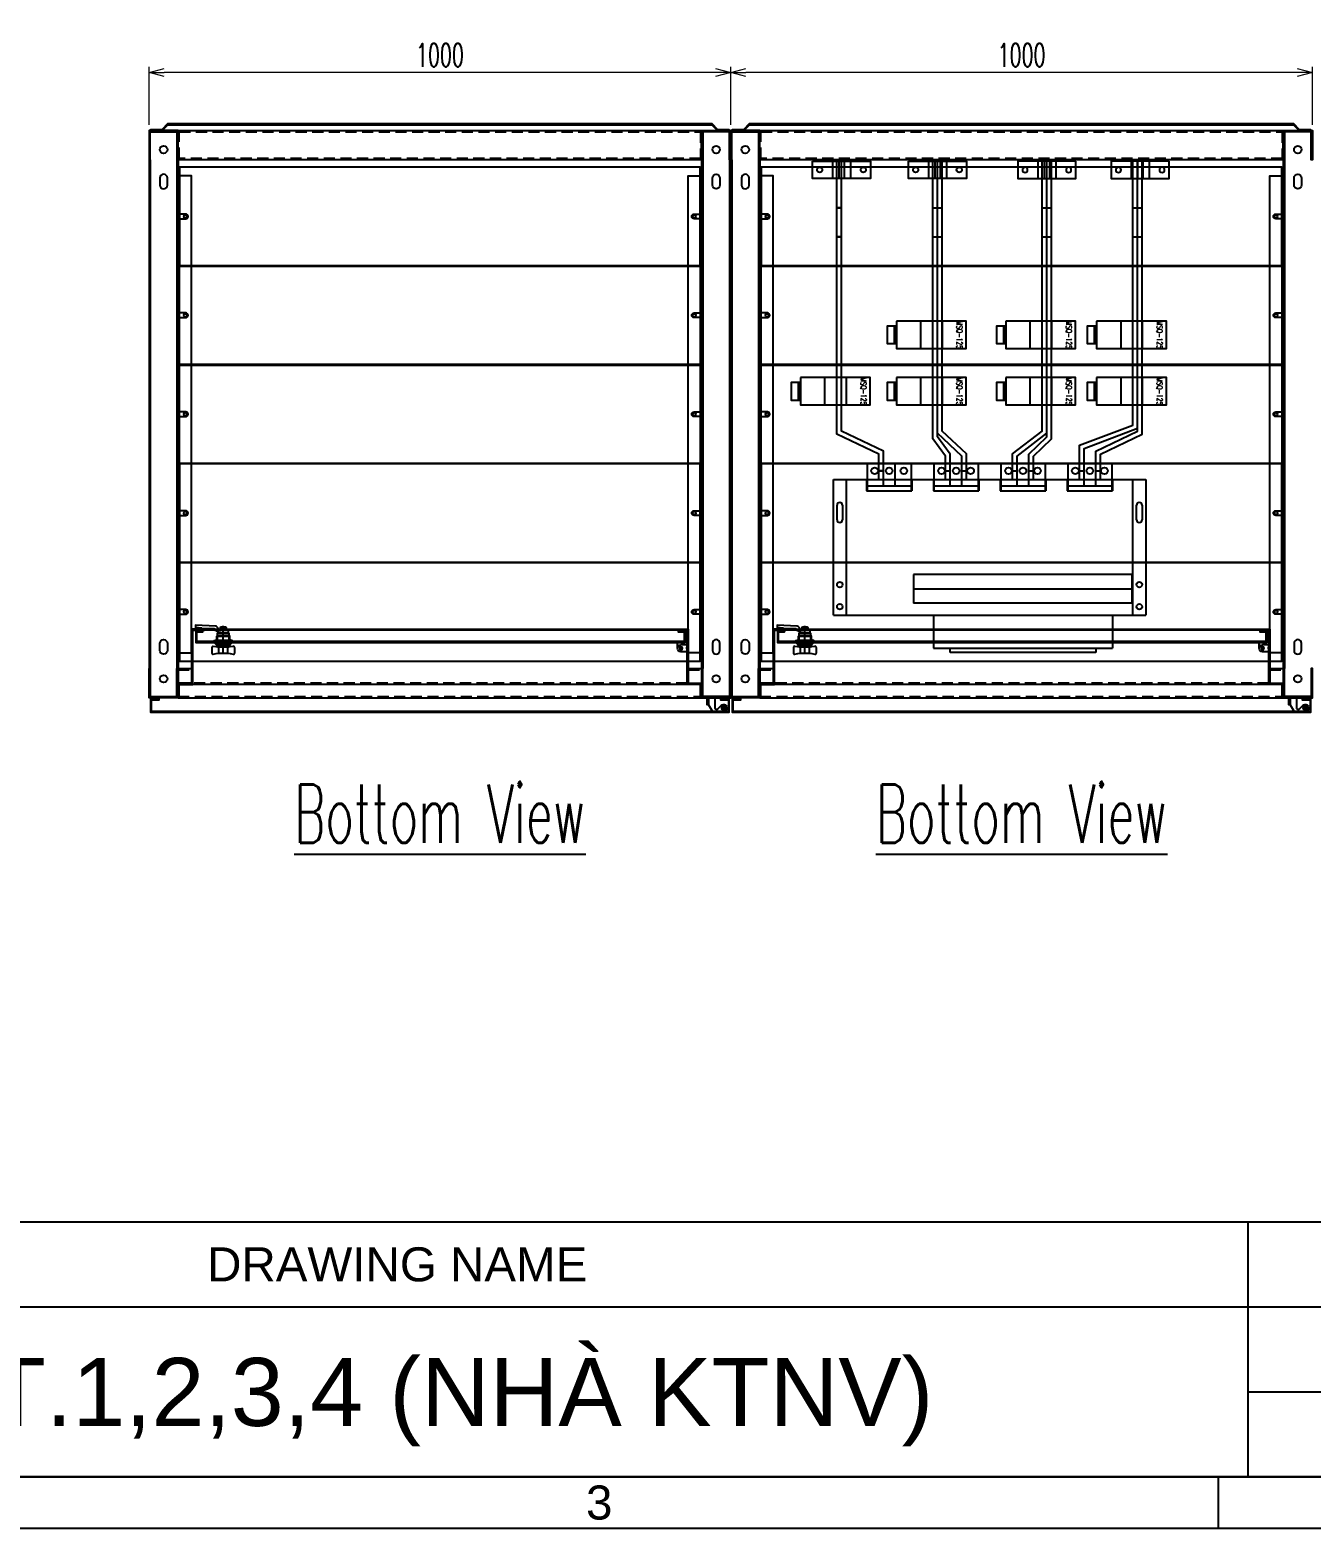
# Model space of a CAD drawing. Header units: millimetres. Extents: x 173893 to 258446, y -176540 to -123824.
# Drawn here: x 195350 to 197553, y -143969 to -141393 of the extents above; entities that cross this region are included whole.
import ezdxf
from ezdxf.enums import TextEntityAlignment as Align

# ---------------------------------------------------------------- set-up
doc = ezdxf.new("R2010")
doc.units = ezdxf.units.MM
doc.header["$LTSCALE"] = 3
doc.linetypes.add('ACAD_ISO04W100', pattern=[30, 24, -3, 0, -3])
doc.linetypes.add('HIDDEN', pattern=[9.525, 6.35, -3.175])
doc.layers.add('@.0.DM. NÉT CHÍNH', color=7, linetype='Continuous', lineweight=25)
doc.layers.add('@.DM. KÍCH THƯỚC', color=8, linetype='Continuous', transparency=0.2)
for name, color, linetype in [('@.DM. NÉT CHÍNH', 7, 'Continuous'), ('@.DM. NÉT ĐỤC', 2, 'Continuous'), ('@.TEXT', 7, 'Continuous'), ('@.VISIBLE', 7, 'Continuous'), ('CENTER LINE', 6, 'ACAD_ISO04W100'), ('centerline', 6, 'ACAD_ISO04W100'), ('EQUIPMENT', 4, 'Continuous'), ('equipments', 2, 'Continuous'), ('Thiet bi', 7, 'Continuous')]:
    doc.layers.add(name, color=color, linetype=linetype)
doc.styles.add('Ann_w01', font='romans.shx', dxfattribs={"width": 0.6, "bigfont": 'chineset.shx'})
doc.styles.add('Arial', font='arial.ttf')
doc.dimstyles.new('Dim 01_SC20', dxfattribs={"dimscale": 20, "dimtxt": 2, "dimasz": 1.3, "dimexe": 0.5, "dimexo": 0.5, "dimgap": 0.5, "dimtad": 1, "dimdec": 1, "dimzin": 12, "dimdsep": 46, "dimtxsty": 'Ann_w01', "dimblk": 'OPEN30', "dimcen": 1.5, "dimclrd": 6, "dimclre": 6, "dimclrt": 3, "dimadec": 1, "dimazin": 3, "dimtm": 1e-09, "dimtfac": 1, "dimtdec": 1, "dimtix": 1, "dimtmove": 0, "dimatfit": 3, "dimldrblk": 'OPEN30', "dimfxl": 1, "dimtolj": 1, "dimlwd": 0, "dimlwe": 0, "dimarcsym": 0})

# ---------------------------------------------------------------- blocks, each defined once
blk = doc.blocks.new('KHUNG BAN VE (Made by Tung)')
at = {"layer": '@.VISIBLE', "color": 8}
for p, q in [((223, 18), (223, 3)), ((123, 13), (294, 13)), ((223, 8), (294, 8)), ((221.25, 3), (221.25, 0))]:
    blk.add_line(p, q, dxfattribs=at)
for points in [[(0, 0), (297, 0), (297, 210), (0, 210)], [(3, 3), (294, 3), (294, 207), (3, 207)], [(3, 18), (294, 18), (294, 3), (3, 3)]]:
    blk.add_lwpolyline(points, close=True, dxfattribs=at)
at = {"layer": '@.TEXT', "color": 2, "style": 'Arial'}
blk.add_text('DRAWING NAME', height=2, dxfattribs=at).set_placement((173, 15.5), align=Align.MIDDLE_CENTER)
at = {"layer": '@.TEXT', "color": 1, "style": 'Arial'}
blk.add_text('3', height=2, dxfattribs=at).set_placement((184.875, 1.5), align=Align.MIDDLE_CENTER)
for tag, height, p in [('DESIGNER_NAME', 2, (38, 15.5)), ('PROJECT_CODE', 2, (258.5, 15.5)), ('SCALE', 2, (289, 15.5)), ('APPROVED_NAME', 2, (38, 10.5)), ('CUSTOMER_NAME', 2, (258.5, 10.5)), ('PAGE', 2, (289, 10.5)), ('DRAWING_NAME', 4, (173, 8)), ('TOTAL', 2, (289, 5.5))]:
    blk.add_attdef(tag, text='', height=height, dxfattribs=at).set_placement(p, align=Align.MIDDLE_CENTER)
blk = doc.blocks.new('HL011-1 Top')
at = {"layer": 'centerline'}
for p, q in [((-20.3, 18.5), (-20.3, 16.5)), ((-3.8, 0), (4.2, 0)), ((0.2, 4), (0.2, -4))]:
    blk.add_line(p, q, dxfattribs=at)
at = {"layer": 'EQUIPMENT'}
for points in [[(-26, 17.5), (-26, 5.8, 0.131652), (-25.9, 5.3), (-26, 5.5), (-28, 5.5), (-28, 17.5), (-15, 17.5), (-15, 0, 0.414214), (-13, -2), (-10.3, -2)], [(-9.9, -3), (-10.3, -2), (-4, 4.2, -1.496606), (0.2, -6), (-19.3, -6), (-20.5, -6), (-20.5, -4), (-20.5, -4)]]:
    blk.add_lwpolyline(points, format="xyb", dxfattribs=at)
blk.add_lwpolyline([(-25.9, 5.3), (-19.3, -6), (-18.8, -5)], dxfattribs=at)
blk.add_circle((0.2, 0), 3.5, dxfattribs=at)
blk = doc.blocks.new('_Open30')
at = {"color": 0, "linetype": 'ByBlock', "lineweight": -2}
for p, q in [((-1, 0.268), (0, 0)), ((0, 0), (-1, -0.268)), ((0, 0), (-1, 0))]:
    blk.add_line(p, q, dxfattribs=at)
blk = doc.blocks.new('*D634')
at = {"layer": '@.DM. KÍCH THƯỚC', "color": 6, "lineweight": 0, "transparency": 16777216}
for p, q in [((196555, -141556.4), (196555, -141456.4)), ((197529, -141466.4), (196581, -141466.4)), ((197555, -141556.4), (197555, -141456.4))]:
    blk.add_line(p, q, dxfattribs=at)
at = {"layer": 'Defpoints', "color": 0, "transparency": 16777216}
for p in [(196555, -141466.4), (196555, -141566.4), (197555, -141566.4)]:
    blk.add_point(p, dxfattribs=at)
at = {"layer": '@.DM. KÍCH THƯỚC', "color": 6, "lineweight": 0, "transparency": 16777216, "xscale": 26, "yscale": 26, "zscale": 26, "rotation": 180}
blk.add_blockref('_Open30', (196555, -141466.4), dxfattribs=at)
at = {"layer": '@.DM. KÍCH THƯỚC', "color": 6, "lineweight": 0, "transparency": 16777216, "xscale": 26, "yscale": 26, "zscale": 26}
blk.add_blockref('_Open30', (197555, -141466.4), dxfattribs=at)
at = {"layer": '@.DM. KÍCH THƯỚC', "color": 3, "transparency": 16777216, "insert": (197055, -141436.4), "char_height": 40, "attachment_point": 5, "style": 'Ann_w01'}
blk.add_mtext('\\A1;1000', dxfattribs=at)
blk = doc.blocks.new('HL012-2')
at = {"color": 6}
for p, q in [((-3, 0), (3, 0)), ((0, 3), (0, -3))]:
    blk.add_line(p, q, dxfattribs=at)
at = {"color": 1, "linetype": 'Continuous'}
for p, q in [((11.1, 0), (8.6, 0)), ((0, -9), (0, -11))]:
    blk.add_line(p, q, dxfattribs=at)
at = {"color": 8}
blk.add_circle((0, 0), 2.5, dxfattribs=at)
at = {"layer": 'equipments'}
for p, q in [((-6, 0), (-6, -10)), ((10.5, 6), (0, 6)), ((10.5, -6), (10.5, 6)), ((-6, -10), (6, -10)), ((10.5, -6), (0, -6)), ((6, -6), (6, -10))]:
    blk.add_line(p, q, dxfattribs=at)
blk.add_arc((0, 0), 6, 90, 270, dxfattribs=at)
blk = doc.blocks.new('MS722 Top')
at = {"layer": 'CENTER LINE'}
blk.add_lwpolyline([(0, -19.5), (0, 28.5)], dxfattribs=at)
at = {"layer": 'equipments'}
for points in [[(-5.9, 17.3), (9, 17.3), (9, 21.3), (-8, 21.3), (-8.2, 22.8), (-8.7, 24.1), (-9.4, 25.3), (-10.5, 26.4), (-11.6, 27.3), (-13, 27.8), (-47.5, 29.8), (-47.5, 24.3), (-36.7, 24.4), (-16.7, 24.2), (-15.8, 23.9), (-15.2, 23.3), (-14.6, 22.3), (-13.4, 20.6), (-11.8, 19.2), (-10, 18.1), (-8, 17.5), (-5.9, 17.3), (-8.7, 18.2), (-11.2, 19.5), (-13.4, 21.2), (-15.3, 23.4)], [(1, 26.3), (2.4, 26.5), (3.7, 26.4), (5, 25.8), (3.8, 26.5), (1, 26.5), (1, 24.5), (-1, 24.5), (-1, 26.5), (-3.7, 26.5), (-5, 25.8), (-5, 23.1), (-3.4, 23.3), (-1.7, 23.3), (0, 23.1), (1.7, 23.3), (3.4, 23.3), (5, 23.1)], [(-5, 25.8), (-3.7, 26.4), (-2.4, 26.5), (-1, 26.3)], [(-2.8, 25.8), (-4.1, 25.8), (-4.1, 26.4)], [(-2.3, 25.8), (-1, 25.8)], [(1, 25.8), (2.3, 25.8)], [(2.8, 25.8), (4.1, 25.8), (4.1, 26.4)], [(5, 25.8), (5, 23.1), (6.1, 22.5), (6.5, 22), (6.3, 21.5), (5.9, 21.3)], [(-36.7, 24.4), (-47.5, 25.7)], [(-13.7, 0), (-13.8, 0), (-11, 0), (-13.5, 0), (-15.6, 0.6), (-15.6, 3.4), (-13.5, 4), (11, 4), (13.5, 4), (15.6, 3.4)], [(-15.6, 3.4), (-13.3, 3.9), (-11, 3.9), (-8.7, 3.4), (-2.9, 3.9), (2.9, 3.9), (8.7, 3.4)], [(15.6, 0.6), (13.3, 0.1), (11, 0.1), (8.7, 0.6), (2.9, 0.1), (-2.9, 0.1), (-8.7, 0.6), (-11, 0.1), (-13.3, 0.1), (-15.6, 0.6)], [(-7.9, -5), (-10.7, -5), (-13.8, -2), (-13.8, 0)], [(-11, 4), (-11, 10.8), (-10, 11.8), (10, 11.8), (11, 10.8), (11, 4)], [(-11, 10.8), (11, 10.8)], [(-11, 0), (13.8, 0), (13.8, -2), (10.7, -5), (-7.9, -5), (-7.9, -6.5)], [(-10, 4), (-10, 10.8)], [(-9.6, 11.8), (-9.6, 16), (-8.6, 17.1), (8.6, 17.1), (9.6, 16), (9.6, 11.8)], [(-9.6, 16), (9.6, 16)], [(-8.7, 0.6), (-8.7, 3.4)], [(-5, 23.1), (-6.1, 22.5), (-6.5, 22), (-6.3, 21.5), (-5.9, 21.3)], [(-5, 22.8), (0, 22.8), (5, 22.8)], [(-3.9, 17.3), (-4.9, 17.3), (-4.9, 17.1)], [(3.9, 17.3), (4.9, 17.3), (4.9, 17.1)], [(11, 0), (13.5, 0), (15.6, 0.6), (15.6, 3.4), (13.3, 3.9), (11, 3.9), (8.7, 3.4), (8.7, 0.6)], [(10, 4), (10, 10.8)], [(-13.8, -1), (10, -1), (13.8, -1)], [(-9.8, -7.9), (-9.8, -7.5), (9.8, -7.5), (9.8, -7.9)], [(-8.8, -7.5), (-7.9, -6.5), (7.9, -6.5), (8.8, -7.5)], [(-7.8, -18.6), (-7.8, -8.1)], [(7.8, -18.6), (7.8, -8.1)], [(7.8, -18.5), (7.8, -8.2)], [(7.9, -5), (7.9, -6.5)]]:
    blk.add_lwpolyline(points, dxfattribs=at)
blk.add_lwpolyline([(-7, -18.5), (7, -18.5), (12.2, -19.1), (17.3, -20.1), (18.1, -20.1), (18.7, -19.9), (19.2, -19.4), (19.6, -18.8), (19.8, -18.1), (19.8, -8.6), (19.6, -7.9), (19.2, -7.3), (18.7, -6.8), (18.1, -6.6), (17.3, -6.7), (12.2, -7.6), (7, -8.2), (-7, -8.2), (-12.2, -7.6), (-17.3, -6.7), (-18, -6.6), (-18.7, -6.8), (-19.2, -7.3), (-19.6, -7.9), (-19.8, -8.6), (-19.8, -18.1), (-19.6, -18.8), (-19.2, -19.4), (-18.7, -19.9), (-18, -20.1), (-17.3, -20.1), (-12.2, -19.1)], close=True, dxfattribs=at)
blk = doc.blocks.new('*D636')
at = {"layer": '@.DM. KÍCH THƯỚC', "color": 6, "lineweight": 0, "transparency": 16777216}
for p, q in [((195555, -141556.4), (195555, -141456.4)), ((196529, -141466.4), (195581, -141466.4)), ((196555, -141556.4), (196555, -141456.4))]:
    blk.add_line(p, q, dxfattribs=at)
at = {"layer": 'Defpoints', "color": 0, "transparency": 16777216}
for p in [(195555, -141466.4), (195555, -141566.4), (196555, -141566.4)]:
    blk.add_point(p, dxfattribs=at)
at = {"layer": '@.DM. KÍCH THƯỚC', "color": 6, "lineweight": 0, "transparency": 16777216, "xscale": 26, "yscale": 26, "zscale": 26, "rotation": 180}
blk.add_blockref('_Open30', (195555, -141466.4), dxfattribs=at)
at = {"layer": '@.DM. KÍCH THƯỚC', "color": 6, "lineweight": 0, "transparency": 16777216, "xscale": 26, "yscale": 26, "zscale": 26}
blk.add_blockref('_Open30', (196555, -141466.4), dxfattribs=at)
at = {"layer": '@.DM. KÍCH THƯỚC', "color": 3, "transparency": 16777216, "insert": (196055, -141436.4), "char_height": 40, "attachment_point": 5, "style": 'Ann_w01'}
blk.add_mtext('\\A1;1000', dxfattribs=at)
blk = doc.blocks.new('A$C5675c198')
at = {"layer": 'EQUIPMENT', "color": 2}
blk.add_lwpolyline([(0, 30), (100, 30), (100, 0), (0, 0)], close=True, dxfattribs=at)
for points in [[(34.5, 30), (34.5, 0)], [(45.5, 30), (45.5, 0)], [(54.5, 30), (54.5, 0)], [(65.5, 30), (65.5, 0)]]:
    blk.add_lwpolyline(points, dxfattribs=at)
at = {"layer": 'EQUIPMENT', "color": 1}
for centre in [(12.5, 15), (87.5, 15)]:
    blk.add_circle(centre, 4.5, dxfattribs=at)

msp = doc.modelspace()

# ---------------------------------------------------------------- linework, layer by layer
at = {"color": 1}
for p, q in [((196902.43, -141699.01), (196910.43, -141699.01)), ((196902.43, -141749.01), (196910.43, -141749.01)), ((196902.43, -141799.01), (196910.43, -141799.01)), ((196924.47, -142151.4), (196932.47, -142151.4))]:
    msp.add_line(p, q, dxfattribs=at)
at = {"color": 7}
for points in [[(196809.47, -142165.9), (196809.47, -142122.88), (196737.43, -142088.18), (196737.43, -141619.01)], [(196817.47, -142165.9), (196817.47, -142117.7), (196745.43, -142083.01), (196745.43, -141619.01)]]:
    msp.add_lwpolyline(points, dxfattribs=at)
at = {"color": 1}
for points in [[(196924.47, -142165.9), (196924.47, -142125.94), (196902.43, -142096.05), (196902.43, -141619.01)], [(196924.47, -142165.9), (196924.47, -142125.94), (196902.43, -142096.05), (196902.43, -141619.01)], [(196932.47, -142165.9), (196932.47, -142122.9), (196910.43, -142093.01), (196910.43, -141619.01)], [(196952.47, -142165.9), (196952.47, -142125.94), (196910.43, -142086.65), (196910.43, -141619.01)], [(196932.47, -142165.9), (196932.47, -142122.9), (196910.43, -142093.01), (196910.43, -141619.01)], [(196952.47, -142165.9), (196952.47, -142125.94), (196910.43, -142086.65), (196910.43, -141619.01)], [(196960.47, -142165.9), (196960.47, -142122.22), (196918.43, -142082.93), (196918.43, -141619.01)], [(196960.47, -142165.9), (196960.47, -142122.22), (196918.43, -142082.93), (196918.43, -141619.01)]]:
    msp.add_lwpolyline(points, dxfattribs=at)
at = {"layer": '@.DM. NÉT CHÍNH'}
for p, q in [((195567.47, -141564.9), (195567.47, -141566.4)), ((196542.47, -141564.9), (196542.47, -141566.4)), ((196567.47, -141564.9), (196567.47, -141566.4)), ((197542.47, -141564.9), (197542.47, -141566.4)), ((195554.97, -141616.4), (195554.97, -142491.4)), ((195556.97, -141616.4), (195556.97, -142491.4)), ((195602.97, -141616.4), (195602.97, -142491.4)), ((195604.97, -141616.4), (195604.97, -142491.4)), ((196504.97, -141616.4), (196504.97, -142491.4)), ((196506.97, -141616.4), (196506.97, -142491.4)), ((196552.97, -141616.4), (196552.97, -142491.4)), ((196554.97, -141616.4), (196554.97, -142491.4)), ((196554.97, -141616.4), (196554.97, -142491.4)), ((196554.97, -141616.4), (196554.97, -142491.4)), ((196556.97, -141616.4), (196556.97, -142491.4)), ((196602.97, -141616.4), (196602.97, -142491.4)), ((196604.97, -141616.4), (196604.97, -142491.4)), ((197504.97, -141616.4), (197504.97, -142491.4)), ((197506.97, -141616.4), (197506.97, -142491.4)), ((195604.97, -142491.4), (195627.97, -142491.4)), ((196481.97, -142491.4), (196504.97, -142491.4)), ((196604.97, -142491.4), (196627.97, -142491.4)), ((197481.97, -142491.4), (197504.97, -142491.4)), ((195604.97, -142541.4), (196504.97, -142541.4)), ((196604.97, -142541.4), (197504.97, -142541.4))]:
    msp.add_line(p, q, dxfattribs=at)
at = {"layer": '@.DM. NÉT CHÍNH', "color": 3, "linetype": 'HIDDEN'}
for p, q in [((195606.97, -141643.9), (195606.97, -142463.9)), ((196502.97, -141643.9), (196502.97, -142463.9)), ((196606.97, -141643.9), (196606.97, -142463.9)), ((197502.97, -141643.9), (197502.97, -142463.9))]:
    msp.add_line(p, q, dxfattribs=at)
at = {"layer": '@.DM. NÉT CHÍNH', "linetype": 'Continuous'}
for p, q in [((196737.43, -141699.01), (196745.43, -141699.01)), ((196902.43, -141699.01), (196918.43, -141699.01)), ((196910.43, -141699.01), (196918.43, -141699.01)), ((197090.51, -141699.01), (197106.51, -141699.01)), ((197246.51, -141699.01), (197262.51, -141699.01)), ((196737.43, -141749.01), (196745.43, -141749.01)), ((196902.43, -141749.01), (196918.43, -141749.01)), ((196910.43, -141749.01), (196918.43, -141749.01)), ((197090.51, -141749.01), (197106.51, -141749.01)), ((197246.51, -141749.01), (197262.51, -141749.01)), ((196737.43, -141799.01), (196745.43, -141799.01)), ((196902.43, -141799.01), (196918.43, -141799.01)), ((196910.43, -141799.01), (196918.43, -141799.01)), ((197090.51, -141799.01), (197106.51, -141799.01)), ((197246.51, -141799.01), (197262.51, -141799.01)), ((196809.47, -142151.4), (196817.47, -142151.4)), ((196924.47, -142151.4), (196932.47, -142151.4)), ((196952.47, -142151.4), (196960.47, -142151.4)), ((196952.47, -142151.4), (196960.47, -142151.4)), ((197039.47, -142151.4), (197047.47, -142151.4)), ((197067.47, -142151.4), (197075.47, -142151.4)), ((197154.47, -142151.4), (197162.47, -142151.4)), ((197182.47, -142151.4), (197190.47, -142151.4))]:
    msp.add_line(p, q, dxfattribs=at)
at = {"layer": '@.DM. NÉT CHÍNH', "color": 6}
for p, q in [((195649.97, -142423.4), (196459.97, -142423.4)), ((196459.97, -142425.4), (195649.97, -142425.4)), ((196649.97, -142423.4), (197459.97, -142423.4)), ((197459.97, -142425.4), (196649.97, -142425.4)), ((196479.97, -142518.4), (195629.97, -142518.4)), ((197479.97, -142518.4), (196629.97, -142518.4))]:
    msp.add_line(p, q, dxfattribs=at)
at = {"layer": '@.DM. NÉT CHÍNH', "linetype": 'HIDDEN'}
for p, q in [((195604.97, -142493.4), (195627.97, -142493.4)), ((196481.97, -142493.4), (196504.97, -142493.4)), ((196604.97, -142493.4), (196627.97, -142493.4)), ((197481.97, -142493.4), (197504.97, -142493.4)), ((195604.97, -142539.4), (196504.97, -142539.4)), ((196604.97, -142539.4), (197504.97, -142539.4))]:
    msp.add_line(p, q, dxfattribs=at)
at = {"layer": '@.DM. NÉT CHÍNH', "color": 6, "linetype": 'HIDDEN'}
for p, q in [((196479.97, -142516.4), (195629.97, -142516.4)), ((197479.97, -142516.4), (196629.97, -142516.4))]:
    msp.add_line(p, q, dxfattribs=at)
at = {"layer": '@.DM. NÉT CHÍNH'}
for points in [[(196523.09, -141554.9), (195586.85, -141554.9), (195576.85, -141564.9), (195557.47, -141564.9), (195557.47, -141566.4), (195577.47, -141566.4), (195587.47, -141556.4), (196522.47, -141556.4), (196532.47, -141566.4), (196552.47, -141566.4), (196552.47, -141564.9), (196533.09, -141564.9)], [(197523.09, -141554.9), (196586.85, -141554.9), (196576.85, -141564.9), (196557.47, -141564.9), (196557.47, -141566.4), (196577.47, -141566.4), (196587.47, -141556.4), (197522.47, -141556.4), (197532.47, -141566.4), (197552.47, -141566.4), (197552.47, -141564.9), (197533.09, -141564.9)], [(195604.97, -141616.4), (195604.97, -141566.4), (195554.97, -141566.4), (195554.97, -141616.4), (195556.97, -141616.4), (195556.97, -141568.4), (195602.97, -141568.4), (195602.97, -141616.4)], [(195604.97, -141566.4), (196504.97, -141566.4), (196504.97, -141616.4), (195604.97, -141616.4)], [(196504.97, -141616.4), (196504.97, -141566.4), (196554.97, -141566.4), (196554.97, -141616.4), (196552.97, -141616.4), (196552.97, -141568.4), (196506.97, -141568.4), (196506.97, -141616.4)], [(196604.97, -141616.4), (196604.97, -141566.4), (196554.97, -141566.4), (196554.97, -141616.4), (196556.97, -141616.4), (196556.97, -141568.4), (196602.97, -141568.4), (196602.97, -141616.4)], [(196604.97, -141566.4), (197504.97, -141566.4), (197504.97, -141616.4), (196604.97, -141616.4)], [(197504.97, -141616.4), (197504.97, -141566.4), (197554.97, -141566.4), (197554.97, -141616.4), (197552.97, -141616.4), (197552.97, -141568.4), (197506.97, -141568.4), (197506.97, -141616.4)], [(195604.97, -142491.4), (195604.97, -142541.4), (195554.97, -142541.4), (195554.97, -142491.4), (195556.97, -142491.4), (195556.97, -142539.4), (195602.97, -142539.4), (195602.97, -142491.4)], [(196504.97, -142491.4), (196504.97, -142541.4), (196554.97, -142541.4), (196554.97, -142491.4), (196552.97, -142491.4), (196552.97, -142539.4), (196506.97, -142539.4), (196506.97, -142491.4)], [(196604.97, -142491.4), (196604.97, -142541.4), (196554.97, -142541.4), (196554.97, -142491.4), (196556.97, -142491.4), (196556.97, -142539.4), (196602.97, -142539.4), (196602.97, -142491.4)], [(197504.97, -142491.4), (197504.97, -142541.4), (197554.97, -142541.4), (197554.97, -142491.4), (197552.97, -142491.4), (197552.97, -142539.4), (197506.97, -142539.4), (197506.97, -142491.4)]]:
    msp.add_lwpolyline(points, close=True, dxfattribs=at)
at = {"layer": '@.DM. NÉT CHÍNH', "linetype": 'HIDDEN'}
for points in [[(195606.97, -141568.4), (196502.97, -141568.4), (196502.97, -141614.4), (195606.97, -141614.4)], [(196606.97, -141568.4), (197502.97, -141568.4), (197502.97, -141614.4), (196606.97, -141614.4)]]:
    msp.add_lwpolyline(points, close=True, dxfattribs=at)
at = {"layer": '@.DM. NÉT CHÍNH', "color": 8}
for points in [[(195607.47, -141629.4), (195607.47, -141798.4), (196502.47, -141798.4), (196502.47, -141629.4)], [(196607.47, -141629.4), (196607.47, -141798.4), (197502.47, -141798.4), (197502.47, -141629.4)], [(195607.47, -141968.4), (195607.47, -141799.4), (196502.47, -141799.4), (196502.47, -141968.4)], [(196607.47, -141968.4), (196607.47, -141799.4), (197502.47, -141799.4), (197502.47, -141968.4)], [(195607.47, -142138.4), (195607.47, -141969.4), (196502.47, -141969.4), (196502.47, -142138.4)], [(196607.47, -142138.4), (196607.47, -141969.4), (197502.47, -141969.4), (197502.47, -142138.4)], [(195607.47, -142139.4), (195607.47, -142308.4), (196502.47, -142308.4), (196502.47, -142139.4)], [(196607.47, -142139.4), (196607.47, -142308.4), (197502.47, -142308.4), (197502.47, -142139.4)], [(195607.47, -142309.4), (195607.47, -142478.4), (196502.47, -142478.4), (196502.47, -142309.4)], [(196607.47, -142309.4), (196607.47, -142478.4), (197502.47, -142478.4), (197502.47, -142309.4)]]:
    msp.add_lwpolyline(points, close=True, dxfattribs=at)
at = {"layer": '@.DM. NÉT CHÍNH', "color": 3}
for points in [[(195604.97, -142463.9), (195627.97, -142463.9), (195627.97, -141643.9), (195604.97, -141643.9)], [(196504.97, -142463.9), (196481.97, -142463.9), (196481.97, -141643.9), (196504.97, -141643.9)], [(196604.97, -142463.9), (196627.97, -142463.9), (196627.97, -141643.9), (196604.97, -141643.9)], [(197504.97, -142463.9), (197481.97, -142463.9), (197481.97, -141643.9), (197504.97, -141643.9)]]:
    msp.add_lwpolyline(points, close=True, dxfattribs=at)
at = {"layer": '@.DM. NÉT CHÍNH', "color": 8}
for points in [[(195607.47, -141717.9), (195617.97, -141717.9, 1), (195617.97, -141709.9), (195607.47, -141709.9)], [(196502.47, -141717.9), (196491.97, -141717.9, -1), (196491.97, -141709.9), (196502.47, -141709.9)], [(196607.47, -141717.9), (196617.97, -141717.9, 1), (196617.97, -141709.9), (196607.47, -141709.9)], [(197502.47, -141717.9), (197491.97, -141717.9, -1), (197491.97, -141709.9), (197502.47, -141709.9)], [(195607.47, -141887.9), (195617.97, -141887.9, 1), (195617.97, -141879.9), (195607.47, -141879.9)], [(196502.47, -141887.9), (196491.97, -141887.9, -1), (196491.97, -141879.9), (196502.47, -141879.9)], [(196607.47, -141887.9), (196617.97, -141887.9, 1), (196617.97, -141879.9), (196607.47, -141879.9)], [(197502.47, -141887.9), (197491.97, -141887.9, -1), (197491.97, -141879.9), (197502.47, -141879.9)], [(195607.47, -142057.9), (195617.97, -142057.9, 1), (195617.97, -142049.9), (195607.47, -142049.9)], [(196502.47, -142057.9), (196491.97, -142057.9, -1), (196491.97, -142049.9), (196502.47, -142049.9)], [(196607.47, -142057.9), (196617.97, -142057.9, 1), (196617.97, -142049.9), (196607.47, -142049.9)], [(197502.47, -142057.9), (197491.97, -142057.9, -1), (197491.97, -142049.9), (197502.47, -142049.9)], [(195607.47, -142227.9), (195617.97, -142227.9, 1), (195617.97, -142219.9), (195607.47, -142219.9)], [(196502.47, -142227.9), (196491.97, -142227.9, -1), (196491.97, -142219.9), (196502.47, -142219.9)], [(196607.47, -142227.9), (196617.97, -142227.9, 1), (196617.97, -142219.9), (196607.47, -142219.9)], [(197502.47, -142227.9), (197491.97, -142227.9, -1), (197491.97, -142219.9), (197502.47, -142219.9)], [(195607.47, -142397.9), (195617.97, -142397.9, 1), (195617.97, -142389.9), (195607.47, -142389.9)], [(196502.47, -142397.9), (196491.97, -142397.9, -1), (196491.97, -142389.9), (196502.47, -142389.9)], [(196607.47, -142397.9), (196617.97, -142397.9, 1), (196617.97, -142389.9), (196607.47, -142389.9)], [(197502.47, -142397.9), (197491.97, -142397.9, -1), (197491.97, -142389.9), (197502.47, -142389.9)]]:
    msp.add_lwpolyline(points, format="xyb", dxfattribs=at)
at = {"layer": '@.DM. NÉT CHÍNH', "color": 6}
for points in [[(195649.97, -142423.4), (195627.97, -142423.4), (195627.97, -142516.4), (195604.97, -142516.4), (195604.97, -142538.9), (195606.97, -142538.9), (195606.97, -142518.4), (195629.97, -142518.4), (195629.97, -142425.4), (195649.97, -142425.4)], [(196459.97, -142423.4), (196481.97, -142423.4), (196481.97, -142516.4), (196504.97, -142516.4), (196504.97, -142538.9), (196502.97, -142538.9), (196502.97, -142518.4), (196479.97, -142518.4), (196479.97, -142425.4), (196459.97, -142425.4)], [(196649.97, -142423.4), (196627.97, -142423.4), (196627.97, -142516.4), (196604.97, -142516.4), (196604.97, -142538.9), (196606.97, -142538.9), (196606.97, -142518.4), (196629.97, -142518.4), (196629.97, -142425.4), (196649.97, -142425.4)], [(197459.97, -142423.4), (197481.97, -142423.4), (197481.97, -142516.4), (197504.97, -142516.4), (197504.97, -142538.9), (197502.97, -142538.9), (197502.97, -142518.4), (197479.97, -142518.4), (197479.97, -142425.4), (197459.97, -142425.4)]]:
    msp.add_lwpolyline(points, close=True, dxfattribs=at)
at = {"layer": '@.DM. NÉT CHÍNH', "color": 4}
for points in [[(195647.47, -142426.4), (195635.47, -142426.4), (195635.47, -142446.4), (196476.47, -142446.4), (196476.47, -142426.4), (196464.47, -142426.4), (196464.47, -142427.9), (196474.97, -142427.9), (196474.97, -142444.9), (195636.97, -142444.9), (195636.97, -142427.9), (195647.47, -142427.9)], [(196647.47, -142426.4), (196635.47, -142426.4), (196635.47, -142446.4), (197476.47, -142446.4), (197476.47, -142426.4), (197464.47, -142426.4), (197464.47, -142427.9), (197474.97, -142427.9), (197474.97, -142444.9), (196636.97, -142444.9), (196636.97, -142427.9), (196647.47, -142427.9)], [(195572.47, -142543.4), (195557.47, -142543.4), (195557.47, -142566.4), (196552.47, -142566.4), (196552.47, -142543.4), (196537.47, -142543.4), (196537.47, -142544.9), (196550.97, -142544.9), (196550.97, -142564.9), (195558.97, -142564.9), (195558.97, -142544.9), (195572.47, -142544.9)], [(196572.47, -142543.4), (196557.47, -142543.4), (196557.47, -142566.4), (197552.47, -142566.4), (197552.47, -142543.4), (197537.47, -142543.4), (197537.47, -142544.9), (197550.97, -142544.9), (197550.97, -142564.9), (196558.97, -142564.9), (196558.97, -142544.9), (196572.47, -142544.9)]]:
    msp.add_lwpolyline(points, close=True, dxfattribs=at)
at = {"layer": '@.DM. NÉT CHÍNH', "color": 3}
for centre in [(195617.47, -141713.9), (196492.47, -141713.9), (196617.47, -141713.9), (197492.47, -141713.9), (195617.47, -141883.9), (196492.47, -141883.9), (196617.47, -141883.9), (197492.47, -141883.9), (195617.47, -142053.9), (196492.47, -142053.9), (196617.47, -142053.9), (197492.47, -142053.9), (195617.47, -142223.9), (196492.47, -142223.9), (196617.47, -142223.9), (197492.47, -142223.9), (195617.47, -142393.9), (196492.47, -142393.9), (196617.47, -142393.9), (197492.47, -142393.9)]:
    msp.add_circle(centre, 2.7, dxfattribs=at)
at = {"layer": '@.DM. NÉT ĐỤC'}
for points in [[(195586.47, -141653.9), (195586.47, -141647.9, 1), (195573.47, -141647.9), (195573.47, -141653.9), (195573.47, -141659.9, 1), (195586.47, -141659.9)], [(196523.47, -141653.9), (196523.47, -141647.9, -1), (196536.47, -141647.9), (196536.47, -141653.9), (196536.47, -141659.9, -1), (196523.47, -141659.9)], [(196586.47, -141653.9), (196586.47, -141647.9, 1), (196573.47, -141647.9), (196573.47, -141653.9), (196573.47, -141659.9, 1), (196586.47, -141659.9)], [(197523.47, -141653.9), (197523.47, -141647.9, -1), (197536.47, -141647.9), (197536.47, -141653.9), (197536.47, -141659.9, -1), (197523.47, -141659.9)], [(195586.47, -142453.9), (195586.47, -142459.9, -1), (195573.47, -142459.9), (195573.47, -142453.9), (195573.47, -142447.9, -1), (195586.47, -142447.9)], [(196523.47, -142453.9), (196523.47, -142459.9, 1), (196536.47, -142459.9), (196536.47, -142453.9), (196536.47, -142447.9, 1), (196523.47, -142447.9)], [(196586.47, -142453.9), (196586.47, -142459.9, -1), (196573.47, -142459.9), (196573.47, -142453.9), (196573.47, -142447.9, -1), (196586.47, -142447.9)], [(197523.47, -142453.9), (197523.47, -142459.9, 1), (197536.47, -142459.9), (197536.47, -142453.9), (197536.47, -142447.9, 1), (197523.47, -142447.9)]]:
    msp.add_lwpolyline(points, format="xyb", close=True, dxfattribs=at)
for centre in [(195579.97, -141598.9), (196529.97, -141598.9), (196579.97, -141598.9), (197529.97, -141598.9), (195579.97, -142508.9), (196529.97, -142508.9), (196579.97, -142508.9), (197529.97, -142508.9)]:
    msp.add_circle(centre, 6.5, dxfattribs=at)
at = {"layer": '@.VISIBLE', "color": 4}
for p, q in [((196745.43, -141699.01), (196737.43, -141699.01)), ((196745.43, -141749.01), (196737.43, -141749.01)), ((196745.43, -141799.01), (196737.43, -141799.01)), ((196817.47, -142151.4), (196809.47, -142151.4))]:
    msp.add_line(p, q, dxfattribs=at)
at = {"layer": '@.VISIBLE', "color": 7}
for points in [[(196809.47, -142165.9), (196809.47, -142122.88), (196737.43, -142088.18), (196737.43, -141619.01)], [(196817.47, -142165.9), (196817.47, -142117.7), (196745.43, -142083.01), (196745.43, -141619.01)]]:
    msp.add_lwpolyline(points, dxfattribs=at)
at = {"layer": '@.VISIBLE', "color": 2}
for points in [[(197039.47, -142165.9), (197039.47, -142122.22), (197090.51, -142082.93), (197090.51, -141619.01)], [(197047.47, -142165.9), (197047.47, -142125.94), (197098.51, -142086.65), (197098.51, -141619.01)], [(197067.47, -142165.9), (197067.47, -142122.9), (197098.51, -142093.01), (197098.51, -141619.01)], [(197075.47, -142165.9), (197075.47, -142125.94), (197106.51, -142096.05), (197106.51, -141619.01)]]:
    msp.add_lwpolyline(points, dxfattribs=at)
at = {"layer": '@.VISIBLE', "color": 4}
for points in [[(197154.47, -142165.9), (197154.47, -142107.25), (197246.51, -142072.56), (197246.51, -141619.01)], [(197162.47, -142165.9), (197162.47, -142112.88), (197254.51, -142078.18), (197254.51, -141619.01)], [(197182.47, -142165.9), (197182.47, -142117.7), (197254.51, -142083.01), (197254.51, -141619.01)], [(197190.47, -142165.9), (197190.47, -142122.88), (197262.51, -142088.18), (197262.51, -141619.01)]]:
    msp.add_lwpolyline(points, dxfattribs=at)
at = {"layer": 'EQUIPMENT', "color": 6}
for p, q in [((196881.43, -141894.03), (196881.43, -141941.03)), ((196918.43, -141894.03), (196918.43, -141941.03)), ((197069.51, -141894.03), (197069.51, -141941.03)), ((197106.51, -141894.03), (197106.51, -141941.03)), ((197225.51, -141894.03), (197225.51, -141941.03)), ((197262.51, -141894.03), (197262.51, -141941.03)), ((196716.43, -141991.03), (196716.43, -142038.03)), ((196753.43, -141991.03), (196753.43, -142038.03)), ((196881.43, -141991.03), (196881.43, -142038.03)), ((196918.43, -141991.03), (196918.43, -142038.03)), ((197069.51, -141991.03), (197069.51, -142038.03)), ((197106.51, -141991.03), (197106.51, -142038.03)), ((197225.51, -141991.03), (197225.51, -142038.03)), ((197262.51, -141991.03), (197262.51, -142038.03))]:
    msp.add_line(p, q, dxfattribs=at)
at = {"layer": 'EQUIPMENT'}
for points in [[(196835.93, -141902.53), (196823.93, -141902.53), (196823.93, -141932.53), (196835.93, -141932.53)], [(197024.01, -141902.53), (197012.01, -141902.53), (197012.01, -141932.53), (197024.01, -141932.53)], [(197180.01, -141902.53), (197168.01, -141902.53), (197168.01, -141932.53), (197180.01, -141932.53)], [(196670.93, -141999.53), (196658.93, -141999.53), (196658.93, -142029.53), (196670.93, -142029.53)], [(196835.93, -141999.53), (196823.93, -141999.53), (196823.93, -142029.53), (196835.93, -142029.53)], [(197024.01, -141999.53), (197012.01, -141999.53), (197012.01, -142029.53), (197024.01, -142029.53)], [(197180.01, -141999.53), (197168.01, -141999.53), (197168.01, -142029.53), (197180.01, -142029.53)]]:
    msp.add_lwpolyline(points, dxfattribs=at)
for points in [[(196835.93, -141902.53), (196835.93, -141932.53), (196839.93, -141932.53), (196839.93, -141902.53)], [(196839.93, -141894.03), (196839.93, -141941.03), (196959.93, -141941.03), (196959.93, -141894.03)], [(197024.01, -141902.53), (197024.01, -141932.53), (197028.01, -141932.53), (197028.01, -141902.53)], [(197028.01, -141894.03), (197028.01, -141941.03), (197148.01, -141941.03), (197148.01, -141894.03)], [(197180.01, -141902.53), (197180.01, -141932.53), (197184.01, -141932.53), (197184.01, -141902.53)], [(197184.01, -141894.03), (197184.01, -141941.03), (197304.01, -141941.03), (197304.01, -141894.03)], [(196674.93, -141991.03), (196674.93, -142038.03), (196794.93, -142038.03), (196794.93, -141991.03)], [(196839.93, -141991.03), (196839.93, -142038.03), (196959.93, -142038.03), (196959.93, -141991.03)], [(197028.01, -141991.03), (197028.01, -142038.03), (197148.01, -142038.03), (197148.01, -141991.03)], [(197184.01, -141991.03), (197184.01, -142038.03), (197304.01, -142038.03), (197304.01, -141991.03)], [(196670.93, -141999.53), (196670.93, -142029.53), (196674.93, -142029.53), (196674.93, -141999.53)], [(196835.93, -141999.53), (196835.93, -142029.53), (196839.93, -142029.53), (196839.93, -141999.53)], [(197024.01, -141999.53), (197024.01, -142029.53), (197028.01, -142029.53), (197028.01, -141999.53)], [(197180.01, -141999.53), (197180.01, -142029.53), (197184.01, -142029.53), (197184.01, -141999.53)]]:
    msp.add_lwpolyline(points, close=True, dxfattribs=at)
at = {"layer": 'Thiet bi', "color": 1}
for p, q in [((196789.47, -142138.9), (196865.47, -142138.9)), ((196789.47, -142138.9), (196789.47, -142185.9)), ((196817.47, -142177.9), (196817.47, -142138.9)), ((196817.47, -142138.9), (196837.47, -142138.9)), ((196837.47, -142177.9), (196837.47, -142138.9)), ((196865.47, -142138.9), (196865.47, -142185.9)), ((196904.47, -142138.9), (196980.47, -142138.9)), ((196904.47, -142138.9), (196904.47, -142185.9)), ((196932.47, -142177.9), (196932.47, -142138.9)), ((196932.47, -142138.9), (196952.47, -142138.9)), ((196952.47, -142177.9), (196952.47, -142138.9)), ((196980.47, -142138.9), (196980.47, -142185.9)), ((197019.47, -142138.9), (197095.47, -142138.9)), ((197019.47, -142138.9), (197019.47, -142185.9)), ((197047.47, -142177.9), (197047.47, -142138.9)), ((197047.47, -142138.9), (197067.47, -142138.9)), ((197067.47, -142177.9), (197067.47, -142138.9)), ((197095.47, -142138.9), (197095.47, -142185.9)), ((197134.47, -142138.9), (197134.47, -142185.9)), ((197134.47, -142138.9), (197210.47, -142138.9)), ((197162.47, -142177.9), (197162.47, -142138.9)), ((197162.47, -142138.9), (197182.47, -142138.9)), ((197182.47, -142177.9), (197182.47, -142138.9)), ((197210.47, -142138.9), (197210.47, -142185.9)), ((196789.47, -142165.9), (196865.47, -142165.9)), ((196904.47, -142165.9), (196980.47, -142165.9)), ((197019.47, -142165.9), (197095.47, -142165.9)), ((197134.47, -142165.9), (197210.47, -142165.9)), ((196865.47, -142177.9), (196789.47, -142177.9)), ((196980.47, -142177.9), (196904.47, -142177.9)), ((197095.47, -142177.9), (197019.47, -142177.9)), ((197210.47, -142177.9), (197134.47, -142177.9))]:
    msp.add_line(p, q, dxfattribs=at)
at = {"layer": 'Thiet bi', "color": 253}
for p, q in [((196731.47, -142399.4), (196731.47, -142166.4)), ((196731.47, -142166.4), (196753.47, -142166.4)), ((196753.47, -142166.4), (196753.47, -142399.4)), ((196753.47, -142166.4), (196788.47, -142166.4)), ((196788.47, -142166.4), (196788.47, -142185.9)), ((196866.47, -142166.4), (196903.47, -142166.4)), ((196866.47, -142166.4), (196866.47, -142185.9)), ((196903.47, -142166.4), (196903.47, -142185.9)), ((196981.47, -142166.4), (197018.47, -142166.4)), ((196981.47, -142166.4), (196981.47, -142185.9)), ((197018.47, -142166.4), (197018.47, -142185.9)), ((197096.47, -142166.4), (197096.47, -142185.9)), ((197096.47, -142166.4), (197133.47, -142166.4)), ((197133.47, -142166.4), (197133.47, -142185.9)), ((197211.47, -142166.4), (197246.47, -142166.4)), ((197211.47, -142166.4), (197211.47, -142185.9)), ((197246.47, -142166.4), (197268.47, -142166.4)), ((197246.47, -142399.4), (197246.47, -142166.4)), ((197268.47, -142166.4), (197268.47, -142399.4)), ((196788.47, -142185.9), (196866.47, -142185.9)), ((196903.47, -142185.9), (196981.47, -142185.9)), ((197018.47, -142185.9), (197096.47, -142185.9)), ((197133.47, -142185.9), (197211.47, -142185.9)), ((196737.72, -142235.4), (196737.72, -142210.4)), ((196747.22, -142210.4), (196747.22, -142235.4)), ((197252.72, -142235.4), (197252.72, -142210.4)), ((197262.22, -142210.4), (197262.22, -142235.4)), ((196869.47, -142329.67), (196869.47, -142354.67)), ((197245.47, -142329.67), (196869.47, -142329.67)), ((197245.47, -142354.67), (197245.47, -142329.67)), ((196869.47, -142354.67), (196869.47, -142378.88)), ((197245.47, -142354.67), (196869.47, -142354.67)), ((197245.47, -142378.88), (197245.47, -142354.67)), ((197245.47, -142378.88), (196869.47, -142378.88)), ((196731.47, -142399.4), (196753.47, -142399.4)), ((197246.47, -142399.4), (197268.47, -142399.4))]:
    msp.add_line(p, q, dxfattribs=at)
at = {"layer": 'Thiet bi', "color": 3}
msp.add_line((196753.47, -142399.4), (197246.47, -142399.4), dxfattribs=at)
at = {"layer": 'Thiet bi', "color": 4}
for p, q in [((196903.47, -142399.4), (196903.47, -142456.4)), ((197211.47, -142399.4), (197211.47, -142456.4)), ((196903.47, -142456.4), (196932.47, -142456.4)), ((196932.47, -142463.33), (196932.47, -142456.4)), ((196932.47, -142456.4), (197182.47, -142456.4)), ((197182.47, -142456.4), (197182.47, -142463.33)), ((197182.47, -142456.4), (197211.47, -142456.4)), ((196932.47, -142463.33), (196932.47, -142463.4)), ((197182.47, -142463.33), (196932.47, -142463.33)), ((197182.47, -142463.4), (196932.47, -142463.4)), ((197182.47, -142463.4), (197182.47, -142463.33))]:
    msp.add_line(p, q, dxfattribs=at)
at = {"layer": 'Thiet bi', "color": 1}
for centre in [(196802.47, -142151.4), (196827.47, -142151.4), (196852.47, -142151.4), (196917.47, -142151.4), (196942.47, -142151.4), (196967.47, -142151.4), (197032.47, -142151.4), (197057.47, -142151.4), (197082.47, -142151.4), (197147.47, -142151.4), (197172.47, -142151.4), (197197.47, -142151.4)]:
    msp.add_circle(centre, 5.75, dxfattribs=at)
at = {"layer": 'Thiet bi', "color": 253}
for centre in [(196742.47, -142346.9), (197257.47, -142346.9), (196742.47, -142384.9), (197257.47, -142384.9)]:
    msp.add_circle(centre, 4.75, dxfattribs=at)
for centre, start, end in [((196742.47, -142210.4), 0, 180), ((197257.47, -142210.4), 0, 180), ((196742.47, -142235.4), 180, 0), ((197257.47, -142235.4), 180, 0)]:
    msp.add_arc(centre, 4.75, start, end, dxfattribs=at)

# ---------------------------------------------------------------- block references
for p in [(196695.43, -141648.9), (196860.43, -141648.9)]:
    msp.add_blockref('A$C5675c198', p)
at = {"xscale": -1}
for p in [(197148.51, -141648.9), (197309.01, -141648.9)]:
    msp.add_blockref('A$C5675c198', p, dxfattribs=at)
at = {"layer": '@.VISIBLE'}
ref = msp.add_blockref('KHUNG BAN VE (Made by Tung)', (190921.35, -143968.93), dxfattribs=dict(at, xscale=29.25, yscale=29.25, zscale=29.25))
ref.add_attrib('DRAWING_NAME', 'TĐT.1,2,3,4 (NHÀ KTNV)', dxfattribs={"layer": '@.TEXT', "color": 1, "height": 117, "style": 'Arial'}).set_placement((195981.6, -143734.93), align=Align.MIDDLE_CENTER)
at = {"layer": 'equipments'}
for name, p in [('MS722 Top', (195682.47, -142446.4)), ('MS722 Top', (196682.47, -142446.4)), ('HL011-1 Top', (196542.77, -142558.9)), ('HL011-1 Top', (197542.77, -142558.9))]:
    msp.add_blockref(name, p, dxfattribs=at)
at = {"layer": 'equipments', "lineweight": 0, "xscale": -1, "rotation": 180}
for p in [(196469.47, -142456.4), (197469.47, -142456.4)]:
    msp.add_blockref('HL012-2', p, dxfattribs=at)

# ---------------------------------------------------------------- texts
at = {"layer": '@.0.DM. NÉT CHÍNH', "color": 2, "style": 'Ann_w01', "width": 0.6}
for p in [(196054.97, -142740.61), (197054.97, -142740.61)]:
    msp.add_text('%%UBottom View', height=100, dxfattribs=at).set_placement(p, align=Align.MIDDLE_CENTER)
at = {"layer": '@.VISIBLE', "color": 151, "char_height": 10, "attachment_point": 5, "rotation": 270, "style": 'Ann_w01'}
for insert in [(196947.93, -141917.53), (197136.01, -141917.53), (197292.01, -141917.53), (196782.93, -142014.53), (196947.93, -142014.53), (197136.01, -142014.53), (197292.01, -142014.53)]:
    msp.add_mtext('\\A1;MSQ-125', dxfattribs=dict(at, insert=insert))

# ---------------------------------------------------------------- dimensions: what is measured, and where the dimension line sits
at = {"layer": '@.DM. KÍCH THƯỚC'}
for base, p1, p2, picture, middle in [((195554.97, -141466.4), (196554.97, -141566.4), (195554.97, -141566.4), '*D636', (196054.97, -141436.4)), ((196554.97, -141466.4), (197554.97, -141566.4), (196554.97, -141566.4), '*D634', (197054.97, -141436.4))]:
    dim = msp.add_linear_dim(base=base, p1=p1, p2=p2, dimstyle='Dim 01_SC20', dxfattribs=at)
    dim.commit()
    dim.dimension.update_dxf_attribs({"geometry": picture, "text_midpoint": middle})

doc.saveas('drawing.dxf')
